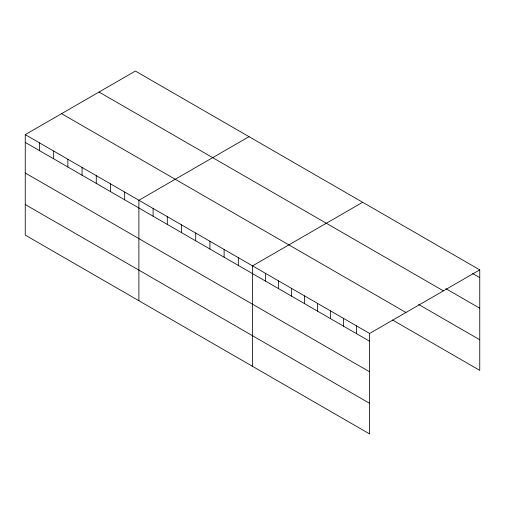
<?xml version="1.0" encoding="UTF-8"?>
<svg xmlns="http://www.w3.org/2000/svg" width="505" height="505" viewBox="0 0 505 505"><rect width="100%" height="100%" fill="white"/><g stroke="black" fill="none" stroke-linecap="round" stroke-linejoin="round"><path stroke-width="0.76" d="M25.25 134.646L369.609 333.464L369.609 433.94L25.25 235.122L25.25 134.646L135.391 71.06L479.75 269.878L479.75 370.354L392.587 320.031M249.028 136.672L138.888 200.258L138.888 300.734M362.666 202.278L252.532 265.864L252.532 366.34M369.609 333.464L479.75 269.878M472.598 273.495L479.75 277.624M445.928 288.696L479.75 308.227M99.043 92.043L443.403 290.861M418.607 304.452L479.75 339.751M61.597 113.663L405.957 312.481M25.25 142.397L369.609 341.21M25.25 172.994L369.609 371.813M25.25 204.525L369.609 403.337M356.606 325.952L356.606 333.698M343.596 318.44L343.596 326.192M330.586 310.928L330.586 318.68M317.576 303.423L317.576 311.168M304.565 295.911L304.565 303.656M291.555 288.399L291.555 296.145M278.545 280.887L278.545 288.633M265.535 273.375L265.535 281.127M238.322 257.664L238.322 265.415M224.119 249.464L224.119 257.209M209.916 241.264L209.916 249.009M195.706 233.064L195.706 240.809M181.503 224.858L181.503 232.609M167.3 216.658L167.3 224.409M153.097 208.458L153.097 216.203M124.684 192.058L124.684 199.803M110.481 183.852L110.481 191.603M96.272 175.652L96.272 183.403M82.069 167.452L82.069 175.203M67.866 159.252L67.866 166.997M53.663 151.052L53.663 158.797M39.453 142.846L39.453 150.597"/></g></svg>
